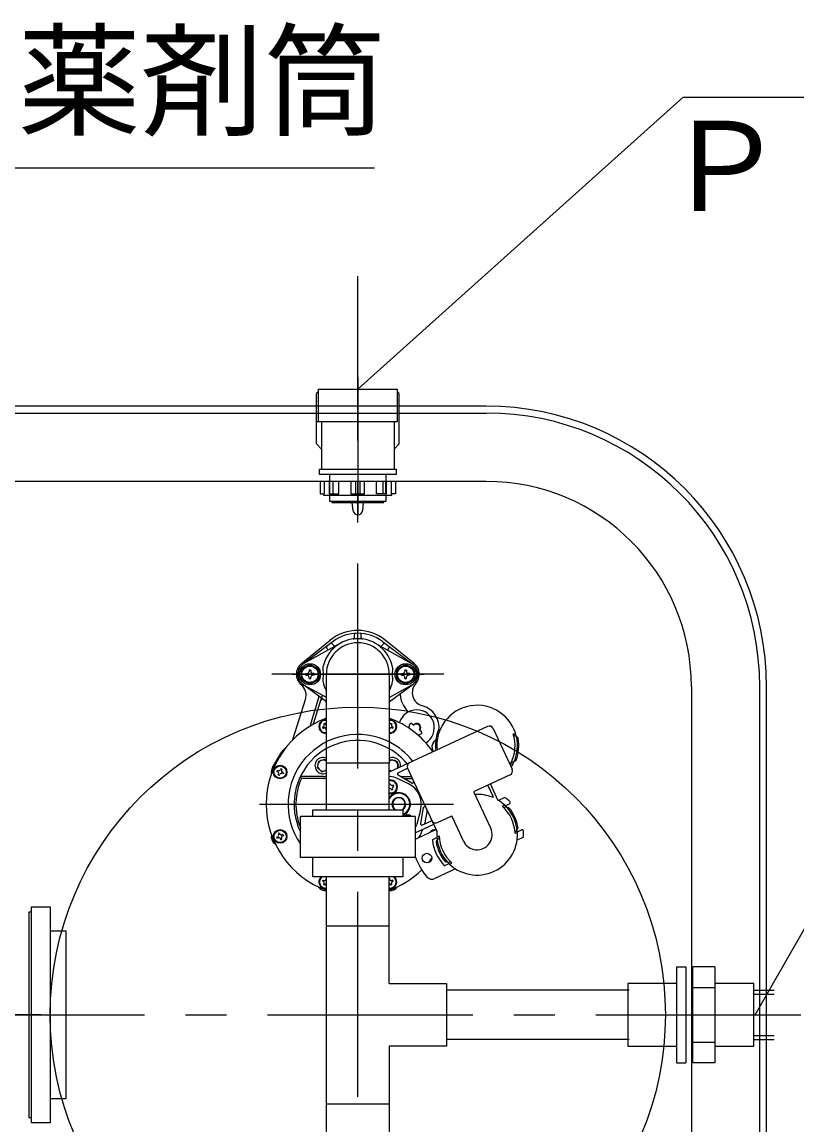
# Model space of a CAD drawing. Units: millimetres, scale not verified. Extents: x -8910 to 8910, y -6308 to 6308.
# Drawn here: x -3249 to -2683, y 710 to 1517 of the extents above; entities that cross this region are included whole.
import ezdxf
from ezdxf.enums import TextEntityAlignment as Align

# ---------------------------------------------------------------- set-up
doc = ezdxf.new("R2010")
doc.units = ezdxf.units.MM
doc.header["$LTSCALE"] = 30
for name, pattern in [('CHAIN1', [8, 5, -1, 1, -1]), ('CHAIN2', [12, 9, -1, 1, -1]), ('DASHED3', [4, 3, -1])]:
    doc.linetypes.add(name, pattern=pattern)
for name, color, linetype, lineweight in [('0-2_空気管', 3, 'Continuous', 25), ('0-D_文字', 7, 'Continuous', 25), ('0-F_0E', 3, 'Continuous', 25)]:
    doc.layers.add(name, color=color, linetype=linetype, lineweight=lineweight)
doc.styles.add('ＭＳ ゴシック', font='')
doc.styles.get('ＭＳ ゴシック').set_extended_font_data('MS Gothic')

msp = doc.modelspace()

# ---------------------------------------------------------------- linework, layer by layer
at = {"layer": '0-2_空気管', "linetype": 'CHAIN1'}
msp.add_line((-6189.79, 790.88), (-2630.34, 790.88), dxfattribs=at)
at = {"layer": '0-D_文字', "color": 3}
msp.add_line((-2991.59, 1409.9), (-3257.59, 1409.9), dxfattribs=at)
at = {"layer": '0-D_文字', "color": 3, "linetype": 'CHAIN2'}
msp.add_line((-3235.4, 790.88), (-3949.51, 790.88), dxfattribs=at)
at = {"layer": '0-F_0E'}
for p, q in [((-3003.82, 1248.38), (-2765.87, 1461.87)), ((-2765.87, 1461.87), (-1377.09, 1461.87)), ((-3034.07, 1208.38), (-3034.07, 1244.88)), ((-2973.57, 1208.38), (-2973.57, 1244.88)), ((-2909.82, 1235.88), (-3383.82, 1235.88)), ((-3383.82, 1230.88), (-2909.82, 1230.88)), ((-3030.32, 1224.38), (-3030.32, 1189.88)), ((-2977.32, 1224.38), (-2977.32, 1189.88)), ((-3030.32, 1204.38), (-3034.07, 1208.38)), ((-2977.32, 1204.38), (-2973.57, 1208.38)), ((-2909.82, 1180.88), (-3383.82, 1180.88)), ((-2976.32, 1180.88), (-3031.32, 1180.88)), ((-3028.31, 1180.88), (-3028.31, 1171.88)), ((-3024.32, 1171.88), (-3024.32, 1180.88)), ((-3022.2, 1180.88), (-3022.2, 1171.88)), ((-3005.32, 1171.88), (-3005.32, 1180.88)), ((-3002.32, 1180.88), (-3002.32, 1171.88)), ((-2985.43, 1180.88), (-2985.43, 1171.88)), ((-2983.31, 1171.88), (-2983.31, 1180.88)), ((-2979.32, 1180.88), (-2979.32, 1171.88)), ((-3007.15, 1159.36), (-3007.82, 1165.38)), ((-2999.82, 1165.38), (-3000.49, 1159.36)), ((-3045.1, 1047.66), (-3023.93, 1064.77)), ((-3006.32, 1066.65), (-3006.32, 1068.84)), ((-3001.32, 1066.65), (-3001.32, 1068.84)), ((-2962.53, 1047.66), (-2983.7, 1064.77)), ((-3021.82, 1063.88), (-3044.22, 1047.08)), ((-3016.45, 1062.61), (-3043.19, 1047.75)), ((-3026.15, 1058.67), (-3026.45, 1058.98)), ((-3021.2, 1060.79), (-3022.61, 1062.21)), ((-2991.19, 1062.61), (-2964.45, 1047.75)), ((-2986.44, 1060.79), (-2985.02, 1062.21)), ((-2985.82, 1063.88), (-2963.42, 1047.08)), ((-2981.49, 1058.67), (-2981.18, 1058.98)), ((-3041.92, 1040.5), (-3040.94, 1040.5)), ((-3041.92, 1039.26), (-3041.92, 1040.5)), ((-3039.44, 1042.98), (-3039.44, 1042)), ((-3038.2, 1042.98), (-3039.44, 1042.98)), ((-3038.2, 1042.98), (-3038.2, 1042)), ((-3035.72, 1040.5), (-3036.7, 1040.5)), ((-3035.72, 1039.26), (-3035.72, 1040.5)), ((-2971.92, 1040.5), (-2970.94, 1040.5)), ((-2971.92, 1039.26), (-2971.92, 1040.5)), ((-2969.44, 1042.98), (-2969.44, 1042)), ((-2968.2, 1042.98), (-2969.44, 1042.98)), ((-2968.2, 1042.98), (-2968.2, 1042)), ((-2965.72, 1040.5), (-2966.7, 1040.5)), ((-2965.72, 1039.26), (-2965.72, 1040.5)), ((-3026.82, 1019.63), (-3044.22, 1032.68)), ((-3041.92, 1039.26), (-3040.94, 1039.26)), ((-3039.44, 1036.78), (-3039.44, 1037.76)), ((-3035.72, 1039.26), (-3036.7, 1039.26)), ((-3026.82, 940.88), (-3026.82, 1039.88)), ((-2980.82, 1039.88), (-2980.82, 974.88)), ((-2980.82, 1019.63), (-2963.42, 1032.68)), ((-2971.92, 1039.26), (-2970.94, 1039.26)), ((-2969.44, 1036.78), (-2969.44, 1037.76)), ((-2965.72, 1039.26), (-2966.7, 1039.26)), ((-3026.82, 1022.91), (-3043.19, 1032.01)), ((-3030.74, 1020.9), (-3029.68, 1024.27)), ((-2980.82, 1022.91), (-2964.45, 1032.01)), ((-2759.82, 1030.88), (-2759.82, 550.88)), ((-2709.82, 550.88), (-2709.82, 1030.88)), ((-2704.82, 550.88), (-2704.82, 1030.88)), ((-3051.28, 992.16), (-3042.07, 1021.51)), ((-3038.75, 1002.05), (-3032.22, 1022.85)), ((-3036.18, 1003.54), (-3030.74, 1020.9)), ((-3026.82, 1008.18), (-3026.82, 1019.13)), ((-3029.75, 1001.22), (-3029.09, 1001.5)), ((-3029.75, 1001.22), (-3029.39, 1000.34)), ((-3029.39, 1000.34), (-3028.72, 1000.61)), ((-3028.71, 1003.73), (-3027.83, 1004.1)), ((-3028.71, 1003.73), (-3028.44, 1003.07)), ((-3027.83, 1004.1), (-3027.55, 1003.43)), ((-3026.88, 999.3), (-3027.15, 999.96)), ((-2908.87, 1001.76), (-2980.82, 968.21)), ((-2980.76, 999.3), (-2980.48, 999.96)), ((-2979.81, 1004.1), (-2980.08, 1003.43)), ((-2979.81, 1004.1), (-2978.92, 1003.73)), ((-2978.92, 1003.73), (-2979.2, 1003.07)), ((-2978.25, 1000.34), (-2978.91, 1000.61)), ((-2977.88, 1001.22), (-2978.55, 1001.5)), ((-2978.25, 1000.34), (-2977.88, 1001.22)), ((-2964.3, 1003.8), (-2962.85, 1002.58)), ((-2904.88, 1000.3), (-2890.94, 970.4)), ((-3026.82, 999.32), (-3026.88, 999.3)), ((-2980.76, 999.3), (-2980.82, 999.32)), ((-2958.79, 999.18), (-2957.34, 997.96)), ((-2890.21, 996.43), (-2888.32, 996.27)), ((-2948.35, 983.34), (-2948.88, 984.21)), ((-3066.21, 971.75), (-3059.36, 983.2)), ((-2980.82, 976.32), (-2979.35, 977.64)), ((-2979.35, 977.64), (-2974.96, 976.21)), ((-2974.96, 976.21), (-2974, 971.69)), ((-3063.04, 968.89), (-3062.67, 969.78)), ((-3063.04, 968.89), (-3062.37, 968.61)), ((-3062.67, 969.78), (-3062, 969.5)), ((-3060.16, 970.81), (-3060.44, 970.15)), ((-3059.27, 970.45), (-3060.16, 970.81)), ((-3059.27, 970.45), (-3059.55, 969.78)), ((-3058.23, 967.94), (-3058.9, 968.21)), ((-3058.23, 967.94), (-3058.6, 967.05)), ((-2980.82, 974.88), (-3026.82, 974.88)), ((-2980.82, 974.88), (-3026.82, 974.88)), ((-2980.82, 940.88), (-2980.82, 974.88)), ((-2978.93, 969.09), (-2980.82, 969.7)), ((-2974, 971.69), (-2974.7, 971.06)), ((-2974.33, 967.92), (-2968.32, 970.72)), ((-2967.42, 971.14), (-2945.99, 925.19)), ((-2892.13, 974.52), (-2890.24, 974.35)), ((-3062, 966.38), (-3061.72, 967.05)), ((-3062, 966.38), (-3061.11, 966.01)), ((-3061.11, 966.01), (-3060.84, 966.68)), ((-3058.6, 967.05), (-3059.27, 967.33)), ((-3029.24, 965.12), (-3045.83, 965.12)), ((-3044.96, 963.74), (-3045.83, 965.12)), ((-3029.24, 963.74), (-3044.96, 963.74)), ((-2980.82, 959.71), (-2980.44, 959.88)), ((-2966.85, 959.83), (-2976.57, 964.36)), ((-2964.39, 960.33), (-2974.41, 966.15)), ((-2972.63, 965.12), (-2964.61, 965.12)), ((-2970.26, 963.74), (-2963.97, 963.74)), ((-2892.39, 966.41), (-2918.58, 954.2)), ((-2978.42, 955.53), (-2979.02, 955.25)), ((-2977.42, 958.28), (-2977.7, 958.89)), ((-2906.57, 927.25), (-2918.82, 953.53)), ((-2904.76, 950.59), (-2908.4, 958.39)), ((-2901.27, 947.85), (-2906.59, 959.24)), ((-2896.66, 949.52), (-2900.83, 947.57)), ((-2896.27, 944.19), (-2898.09, 943.34)), ((-2895.99, 943.77), (-2892.94, 945.19)), ((-2961.82, 935.88), (-3045.82, 935.88)), ((-3036.82, 935.88), (-3036.82, 940.88)), ((-2957.88, 940.61), (-2960.66, 930.25)), ((-2955.92, 942.17), (-2957.9, 930.75)), ((-2945.6, 931.45), (-2935.54, 936.14)), ((-2926.5, 917.95), (-2934.87, 935.9)), ((-2961.82, 923.88), (-2948.32, 930.18)), ((-2956.49, 929.68), (-2950.49, 932.48)), ((-3063.04, 920.87), (-3062.37, 921.14)), ((-3062.67, 919.98), (-3063.04, 920.87)), ((-3062.67, 919.98), (-3062, 920.26)), ((-3061.11, 923.74), (-3062, 923.38)), ((-3062, 923.38), (-3061.72, 922.71)), ((-3061.11, 923.74), (-3060.84, 923.08)), ((-3060.16, 918.94), (-3060.44, 919.61)), ((-3060.16, 918.94), (-3059.27, 919.31)), ((-3059.27, 919.31), (-3059.55, 919.98)), ((-3058.6, 922.71), (-3059.27, 922.43)), ((-3058.23, 921.82), (-3058.9, 921.54)), ((-3058.6, 922.71), (-3058.23, 921.82)), ((-2946.5, 926.28), (-2960.97, 919.53)), ((-2949, 919.05), (-2945.96, 920.47)), ((-2945.99, 921), (-2944.27, 921.8)), ((-2887.08, 924.2), (-2888.8, 923.4)), ((-2883.13, 920.52), (-2887.31, 918.57)), ((-2887.11, 924.73), (-2884.06, 926.16)), ((-2932.24, 897.62), (-2947.45, 890.53)), ((-2940.12, 900.01), (-2937.08, 901.43)), ((-2936.69, 901.06), (-2934.98, 901.86)), ((-3029.39, 889.42), (-3029.75, 888.53)), ((-3029.75, 888.53), (-3029.09, 888.26)), ((-3029.39, 889.42), (-3028.72, 889.15)), ((-3026.88, 890.46), (-3027.15, 889.8)), ((-3026.88, 890.46), (-3026.82, 890.44)), ((-3026.82, 689.88), (-3026.82, 891.88)), ((-2980.82, 890.44), (-2980.76, 890.46)), ((-2980.76, 890.46), (-2980.48, 889.8)), ((-2978.25, 889.42), (-2978.91, 889.15)), ((-2977.88, 888.54), (-2978.55, 888.26)), ((-2977.88, 888.54), (-2978.25, 889.42)), ((-3028.71, 886.03), (-3028.44, 886.69)), ((-3027.83, 885.66), (-3028.71, 886.03)), ((-3027.83, 885.66), (-3027.55, 886.32)), ((-2979.81, 885.66), (-2980.08, 886.32)), ((-2978.92, 886.03), (-2979.81, 885.66)), ((-2978.92, 886.03), (-2979.2, 886.69)), ((-2980.82, 813.88), (-2980.82, 855.88)), ((-2770.76, 825.88), (-2763.76, 825.88)), ((-2763.76, 825.88), (-2763.76, 755.88)), ((-2758.74, 755.88), (-2758.74, 825.88)), ((-2742.76, 825.88), (-2758.74, 825.88)), ((-2980.82, 813.88), (-2938.82, 813.88)), ((-2805.25, 808.88), (-2938.82, 808.88)), ((-2758.74, 810.88), (-2742.76, 810.88)), ((-2714.25, 808.88), (-2699.25, 808.88)), ((-2980.82, 767.88), (-2980.82, 725.88)), ((-2805.25, 772.88), (-2938.82, 772.88)), ((-2758.74, 770.88), (-2742.76, 770.88)), ((-2714.25, 772.88), (-2699.25, 772.88)), ((-3026.82, 725.88), (-2980.82, 725.88)), ((-2980.82, 725.88), (-2980.82, 689.88))]:
    msp.add_line(p, q, dxfattribs=at)
at = {"layer": '0-F_0E', "linetype": 'CHAIN1'}
for p, q in [((-3003.82, 250.88), (-3003.82, 1330.88)), ((-3003.82, 1256.82), (-3003.82, 1157.23)), ((-2940.82, 1039.88), (-3066.82, 1039.88)), ((-3051.97, 1039.88), (-2955.34, 1039.88)), ((-3075.82, 944.88), (-2933.89, 944.88))]:
    msp.add_line(p, q, dxfattribs=at)
at = {"layer": '0-F_0E', "linetype": 'DASHED3'}
for p, q in [((-3024.57, 1185.88), (-3024.57, 1172.88)), ((-2983.07, 1172.88), (-2983.07, 1185.88)), ((-2909.82, 1180.88), (-3384.32, 1180.88)), ((-2759.82, 1030.88), (-2759.82, 550.88)), ((-2714.25, 805.88), (-2699.25, 805.88)), ((-2714.25, 775.88), (-2699.25, 775.88))]:
    msp.add_line(p, q, dxfattribs=at)
at = {"layer": '0-F_0E'}
for points in [[(-2975.07, 1248.38), (-2975.07, 1224.38), (-3034.07, 1224.38)], [(-3032.57, 1224.38), (-3032.57, 1248.38), (-2975.07, 1248.38)], [(-3031.32, 1180.88), (-3031.32, 1171.88), (-3028.31, 1171.88)], [(-3024.67, 1180.88), (-3024.67, 1171.88), (-3017.6, 1171.88), (-3017.6, 1180.88)], [(-3008.82, 1180.88), (-3008.82, 1171.88), (-2998.82, 1171.88), (-2998.82, 1180.88)], [(-2982.96, 1180.88), (-2982.96, 1171.88), (-2990.03, 1171.88), (-2990.03, 1180.88)], [(-2976.32, 1180.88), (-2976.32, 1171.88), (-2979.32, 1171.88)], [(-3028.82, 1171.88), (-3028.82, 1170.88), (-2978.82, 1170.88), (-2978.82, 1171.88)], [(-3024.57, 1173.88), (-3024.57, 1166.38), (-2983.07, 1166.38), (-2983.07, 1173.88)], [(-3022.82, 1166.38), (-3022.82, 1165.38), (-2984.82, 1165.38), (-2984.82, 1166.38)], [(-2713.25, 790.88), (-2524.97, 1119.23), (-2258.46, 1119.23)], [(-3039.44, 1036.78), (-3038.2, 1036.78), (-3038.2, 1037.76)], [(-2969.44, 1036.78), (-2968.2, 1036.78), (-2968.2, 1037.76)], [(-3026.82, 976.32), (-3028.28, 977.64), (-3032.68, 976.21), (-3033.64, 971.69), (-3030.2, 968.6), (-3026.82, 969.7)], [(-2961.82, 935.88), (-2961.82, 905.88), (-3045.82, 905.88), (-3045.82, 935.88)], [(-3036.82, 940.88), (-2970.82, 940.88), (-2970.82, 935.88)], [(-2970.82, 905.88), (-2970.82, 891.88), (-3036.82, 891.88), (-3036.82, 905.88)], [(-3026.82, 855.88), (-2980.82, 855.88), (-2980.82, 891.88)], [(-3242.56, 865.88), (-3244.57, 865.88), (-3244.57, 715.88), (-3242.56, 715.88)], [(-3228.87, 852.38), (-3217.39, 852.38), (-3217.39, 729.38), (-3228.87, 729.38)], [(-2770.76, 825.88), (-2770.76, 755.88), (-2763.76, 755.88)], [(-2742.76, 825.88), (-2742.76, 755.88), (-2758.74, 755.88)], [(-2938.82, 813.88), (-2938.82, 767.88), (-2980.82, 767.88)], [(-2770.76, 813.73), (-2806.25, 813.73), (-2806.25, 768.03), (-2770.76, 768.03)], [(-2742.76, 768.03), (-2714.25, 768.03), (-2714.25, 813.73), (-2742.76, 813.73)]]:
    msp.add_lwpolyline(points, dxfattribs=at)
for points in [[(-2975.82, 1189.88), (-2975.82, 1185.88), (-3031.82, 1185.88), (-3031.82, 1189.88)], [(-3038.82, 1032.37), (-3045.32, 1036.13), (-3045.32, 1043.63), (-3038.82, 1047.38), (-3032.32, 1043.63), (-3032.32, 1036.13)], [(-2968.82, 1032.37), (-2975.32, 1036.13), (-2975.32, 1043.63), (-2968.82, 1047.38), (-2962.32, 1043.63), (-2962.32, 1036.13)], [(-3242.56, 869.88), (-3228.87, 869.88), (-3228.87, 711.88), (-3242.56, 711.88)]]:
    msp.add_lwpolyline(points, close=True, dxfattribs=at)
for centre, radius in [((-3038.82, 1039.88), 7.75), ((-3038.82, 1039.88), 6.5), ((-3038.82, 1039.88), 6), ((-2968.82, 1039.88), 7.75), ((-2968.82, 1039.88), 6.5), ((-2968.82, 1039.88), 6), ((-3003.82, 790.88), 225), ((-3060.64, 968.41), 5), ((-3060.64, 968.41), 4.5), ((-3060.64, 921.34), 5), ((-3060.64, 921.34), 4.5), ((-2953.24, 905.48), 3.5)]:
    msp.add_circle(centre, radius, dxfattribs=at)
for centre, radius, start, end in [((-3032.57, 1244.88), 1.5, 90, 180), ((-2975.07, 1244.88), 1.5, 0, 90), ((-2909.82, 1030.88), 205, 0, 90), ((-2909.82, 1030.88), 200, 0, 90), ((-2909.82, 1030.88), 150, 0, 90), ((-3003.82, 1159.73), 3.35, 186.34, 353.66), ((-3003.82, 1039.88), 26, 11.4, 168.6), ((-3003.82, 1039.88), 32, 51.055, 128.945), ((-3003.82, 1039.88), 30, 53.13, 126.87), ((-3007.32, 1066.65), 1, 277.448, 0), ((-3005.32, 1068.84), 1, 92.965, 180), ((-3002.32, 1068.84), 1, 0, 87.035), ((-3000.32, 1066.65), 1, 180, 262.552), ((-3003.82, 1039.88), 23, 0, 180), ((-3025.74, 1059.68), 1, 126.87, 225), ((-3026.85, 1057.97), 1, 299.059, 45), ((-3023.32, 1061.5), 1, 45, 126.87), ((-3020.49, 1061.5), 1, 225, 299.059), ((-2987.14, 1061.5), 1, 240.941, 315), ((-2984.32, 1061.5), 1, 53.13, 135), ((-2980.78, 1057.97), 1, 135, 240.941), ((-2981.89, 1059.68), 1, 315, 53.13), ((-3038.82, 1039.88), 10, 128.945, 231.055), ((-3038.82, 1039.88), 9, 119.059, 240.941), ((-3040.94, 1042), 1.5, 270, 0), ((-3036.7, 1042), 1.5, 180, 270), ((-3024.4, 1044.03), 5, 168.6, 196.064), ((-3038.82, 1039.88), 10, 343.936, 16.064), ((-2968.82, 1039.88), 10, 163.936, 196.064), ((-2983.23, 1044.03), 5, 343.936, 11.4), ((-2970.94, 1042), 1.5, 270, 0), ((-2966.7, 1042), 1.5, 180, 270), ((-2968.82, 1039.88), 9, 299.059, 60.941), ((-2968.82, 1039.88), 10, 317.933, 51.055), ((-3051.61, 1024.51), 10, 342.575, 50.221), ((-3040.94, 1037.76), 1.5, 0, 90), ((-3036.7, 1037.76), 1.5, 90, 180), ((-3024.4, 1035.73), 5, 163.936, 191.4), ((-3003.82, 1039.88), 26, 191.4, 207.796), ((-3003.82, 1039.88), 26, 332.204, 348.6), ((-2983.23, 1035.73), 5, 348.6, 16.064), ((-2970.94, 1037.76), 1.5, 0, 90), ((-2966.7, 1037.76), 1.5, 90, 180), ((-2953.97, 1026.48), 10, 137.933, 255.026), ((-2971.91, 1025.06), 1, 126.87, 184.532), ((-2953.97, 1026.48), 19, 184.532, 225.517), ((-3033.18, 1023.15), 1, 342.575, 53.13), ((-3029.78, 1020.6), 1, 53.13, 162.575), ((-3027.82, 1019.13), 1, 0, 53.13), ((-2960.82, 1000.88), 16.5, 352.564, 75.026), ((-2916.55, 987.69), 29.5, 12.831, 186.214), ((-3027.82, 1008.18), 1, 336.124, 0), ((-2960.82, 1000.88), 13, 301.242, 163.72), ((-2966.58, 1013.64), 1, 225.517, 294.318), ((-3003.82, 944.88), 67, 110.077, 249.923), ((-3027.35, 1001.7), 5, 83.857, 276.143), ((-3027.35, 1001.7), 4.5, 83.172, 276.828), ((-3029.55, 1002.61), 1.2, 292.5, 22.5), ((-3028.26, 999.5), 1.2, 22.5, 112.5), ((-3026.44, 1003.89), 1.2, 202.5, 251.832), ((-3003.82, 944.88), 67, 34.728, 69.923), ((-2980.28, 1001.7), 5, 263.857, 96.143), ((-2980.28, 1001.7), 4.5, 263.172, 96.828), ((-2981.19, 1003.89), 1.2, 288.17, 337.5), ((-2979.37, 999.5), 1.2, 67.5, 157.5), ((-2978.09, 1002.61), 1.2, 157.5, 247.5), ((-2960.82, 1000.88), 5.65, 152.419, 183.91), ((-2964.94, 1003.03), 1, 50, 152.419), ((-2960.82, 1000.88), 3, 106.234, 140), ((-2960.82, 1000.88), 2.65, 320, 140), ((-2960.82, 1000.88), 3, 320, 98.9), ((-2907.6, 999.04), 3, 25, 115), ((-3003.82, 944.88), 51, 63.193, 214.56), ((-2960.82, 1000.88), 5.65, 281.051, 307.581), ((-2957.98, 997.19), 1, 307.581, 50), ((-2960.82, 1000.88), 16.5, 319.027, 328.912), ((-2916.55, 987.69), 30.5, 159.794, 186.852), ((-2940.72, 992.82), 7, 115.472, 129.415), ((-2916.55, 987.69), 27.75, 331.647, 18.353), ((-2891.84, 988.54), 7, 40.585, 73.403), ((-2916.55, 987.69), 29.5, 337.169, 12.831), ((-2916.55, 987.69), 30.5, 339.794, 10.206), ((-3053.79, 979.87), 6.5, 121.234, 149.116), ((-3003.82, 944.88), 46.63, 60.448, 205.758), ((-3003.82, 944.88), 51, 37.941, 63.193), ((-3003.82, 944.88), 46.63, 39.177, 60.448), ((-2944.58, 986.78), 5, 139.027, 210.884), ((-3029.24, 973.12), 5.95, 65.927, 294.073), ((-3029.24, 973.12), 5.95, 65.927, 294.073), ((-3029.24, 973.12), 4, 52.646, 307.354), ((-2978.39, 973.12), 5.95, 349.841, 114.072), ((-2978.39, 973.12), 4, 326.065, 127.354), ((-2916.55, 987.69), 29.5, 327.614, 337.169), ((-2892.37, 982.57), 7, 276.597, 309.415), ((-3060.64, 968.41), 6.5, 149.116, 191.284), ((-3062.83, 967.5), 1.2, 337.5, 67.5), ((-3061.55, 970.61), 1.2, 247.5, 337.5), ((-3058.44, 969.32), 1.2, 157.5, 247.5), ((-2978.39, 973.12), 4, 232.646, 263.935), ((-2973.9, 967.02), 1, 115, 239.85), ((-2967.9, 969.82), 1, 25, 115), ((-2964.7, 972.41), 3, 115, 205), ((-2893.66, 969.13), 3, 295, 25), ((-3059.73, 966.22), 1.2, 67.5, 157.5), ((-3003.82, 944.88), 45.26, 155.366, 201.875), ((-3029.24, 973.12), 8, 270, 287.66), ((-3029.24, 973.12), 9.37, 270, 285.004), ((-2979.73, 957.57), 7.5, 65.005, 98.305), ((-2979.73, 957.57), 5, 257.487, 102.513), ((-2979.73, 957.57), 4.5, 256.07, 103.93), ((-2978.57, 960.76), 2.06, 205, 295), ((-2973.82, 944.88), 16.5, 344.995, 65.005), ((-2963.88, 961.2), 1, 239.85, 25), ((-2906.13, 959.45), 0.5, 115, 205), ((-2973.82, 944.88), 8.5, 290.667, 145.44), ((-2973.82, 944.88), 8, 292.024, 151.045), ((-2980.89, 954.38), 2.06, 25, 87.848), ((-2976.54, 956.41), 2.06, 115, 205), ((-2918.37, 953.74), 0.5, 115, 205), ((-2917.82, 952.57), 0.5, 205, 272.46), ((-2916.54, 922.6), 29.5, 67.833, 92.46), ((-2908.85, 958.18), 0.5, 25, 115), ((-2973.82, 944.88), 5, 306.862, 233.138), ((-2973.82, 944.88), 4.6, 299.581, 240.419), ((-2905.22, 950.38), 0.5, 247.833, 25), ((-2916.54, 922.6), 29.5, 42.831, 58.849), ((-2896.23, 948.62), 1, 52.036, 115), ((-2916.54, 922.6), 34, 45.395, 52.036), ((-2893.36, 946.09), 1, 295, 45.395), ((-2967.9, 932.19), 5, 47.525, 125.685), ((-2967.9, 932.19), 4.5, 55.038, 124.962), ((-2954.93, 942), 1, 25, 170.15), ((-3003.82, 944.88), 51, 343.523, 354.825), ((-2935.33, 935.68), 0.5, 25, 115), ((-2916.54, 922.6), 27.75, 1.894, 48.353), ((-2895.57, 935.69), 7, 70.585, 103.403), ((-2916.54, 922.6), 29.5, 7.169, 42.831), ((-2916.54, 922.6), 30.5, 9.794, 40.206), ((-2967.9, 932.19), 7.5, 324.205, 344.995), ((-2956.91, 930.58), 1, 170.15, 295), ((-2950.91, 933.38), 1, 295, 25), ((-2946.86, 934.17), 3, 205, 295), ((-2893.03, 930.25), 7, 306.597, 339.415), ((-3060.64, 921.34), 6.5, 168.716, 236.284), ((-3062.83, 922.25), 1.2, 292.5, 22.5), ((-3061.55, 919.15), 1.2, 22.5, 112.5), ((-3059.73, 923.54), 1.2, 202.5, 292.5), ((-3058.44, 920.43), 1.2, 112.5, 202.5), ((-2958.86, 915), 5, 115, 126.285), ((-3003.82, 944.88), 51, 331.345, 338.851), ((-2947, 921.34), 5, 84.463, 146.482), ((-2947, 921.34), 4.5, 96.362, 133.638), ((-2940.04, 914.95), 7, 126.597, 159.415), ((-2916.54, 922.6), 29.5, 175.459, 187.169), ((-2946.44, 924.98), 0.5, 355.459, 25), ((-2916.54, 922.6), 27.75, 181.647, 228.106), ((-2916.54, 922.6), 29.5, 222.831, 7.169), ((-2916.54, 922.6), 11, 205, 25), ((-2883.64, 925.25), 1, 4.605, 115), ((-2883.56, 921.43), 1, 295, 357.964), ((-2916.54, 922.6), 34, 357.964, 4.605), ((-2948.79, 918.59), 0.5, 115, 187.08), ((-2916.54, 922.6), 33, 187.08, 222.92), ((-2916.54, 922.6), 30.5, 189.794, 220.206), ((-2916.54, 922.6), 29.5, 187.169, 222.831), ((-2916.54, 922.6), 48, 199.373, 219.822), ((-3003.82, 944.88), 67, 320.36, 323.809), ((-3003.82, 944.88), 67, 290.077, 314.249), ((-2940.33, 900.47), 0.5, 222.92, 295), ((-2937.5, 909.51), 7, 250.585, 283.403), ((-3027.35, 888.06), 5, 130.215, 276.143), ((-3027.35, 888.06), 4.5, 121.953, 276.828), ((-3029.55, 887.15), 1.2, 337.5, 67.5), ((-3028.26, 890.26), 1.2, 247.5, 337.5), ((-3026.44, 885.86), 1.2, 108.169, 157.5), ((-2980.28, 888.06), 4.5, 263.172, 58.047), ((-2981.19, 885.86), 1.2, 22.5, 71.83), ((-2980.28, 888.06), 5, 263.858, 49.785), ((-2979.37, 890.26), 1.2, 202.5, 292.5), ((-2978.09, 887.15), 1.2, 112.5, 202.5), ((-2949.56, 895.06), 5, 219.822, 295), ((-3027.35, 888.06), 6.5, 213.716, 274.721), ((-2980.28, 888.06), 6.5, 265.279, 326.284)]:
    msp.add_arc(centre, radius, start, end, dxfattribs=at)

# ---------------------------------------------------------------- texts
at = {"layer": '0-D_文字', "color": 4, "style": 'ＭＳ ゴシック'}
msp.add_text('薬剤筒', height=65.98, dxfattribs=at).set_placement((-3252.59, 1420.9), align=Align.BOTTOM_LEFT)
at = {"layer": '0-F_0E', "color": 4, "style": 'ＭＳ ゴシック'}
msp.add_text('ＰＦ管コネクター（ＦＰＫ－３６）', height=65.98, dxfattribs=at).set_placement((-2780.65, 1358.76), align=Align.BOTTOM_LEFT)

doc.saveas('drawing.dxf')
